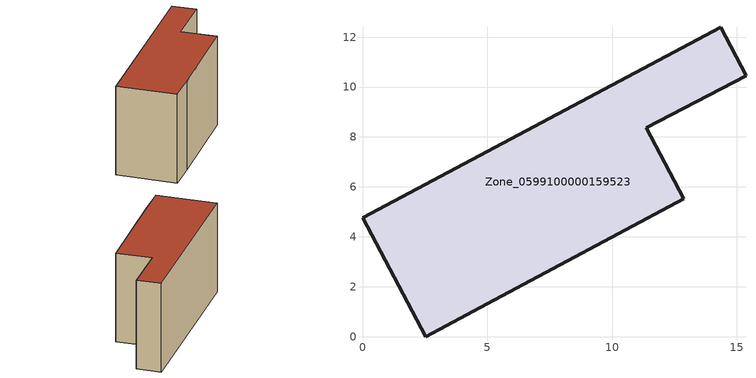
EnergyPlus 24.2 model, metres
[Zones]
Zone_0599100000159523
 floor ground (C_G): 2.53,0 0,4.77 14.34,12.39 15.36,10.45 11.37,8.36 12.86,5.53 5,1.31 z0
 wall outside (C_F): 15.36,10.45 14.34,12.39 0,4.77 2.53,0 5,1.31 12.86,5.53 11.37,8.36 15.36,10.45 z0:8.23
 roof outside (C_R): 5,1.31 12.86,5.53 11.37,8.36 15.36,10.45 14.34,12.39 0,4.77 2.53,0 z8.23
[BUILDING]
Pand.0599100000159523: North Axis=0; Terrain=City; Loads Convergence Tolerance Value=0.04; Temperature Convergence Tolerance Value=0.4; Solar Distribution=FullExterior; Maximum Number of Warmup Days=25; Minimum Number of Warmup Days=1
[Site:Location]
Rotterdam.The.Hague.AP_ZH_NLD Design_Conditions: Latitude=51.96; Longitude=4.45; Time Zone=1; Elevation=-4.5
[SITE:GROUNDTEMPERATURE:BUILDINGSURFACE]
18, 18, 18, 18, 18, 18, 18, 18, 18, 18, 18, 18
[MATERIAL] Thermal Absorptance=0.9; Solar Absorptance=0.7; Visible Absorptance=0.7
Name | Roughness | Thickness | Conductivity | Density | Specific Heat
G.TI.1975-1991 | MediumSmooth | 0.15 | 0.288461 | 540 | 1210
F.TI.1975-1991 | Rough | 0.3 | 0.230769 | 1920 | 840
R.TI.1975-1991 | MediumRough | 0.2 | 0.153846 | 1500 | 1000
[CONSTRUCTION]
C_G: G.TI.1975-1991
C_F: F.TI.1975-1991
C_R: R.TI.1975-1991
[ZONE]
Zone_0599100000159523: Type=1; Multiplier=1; Ceiling Height=Autocalculate; Volume=Autocalculate; Floor Area=autocalculate; Part of Total Floor Area=Yes
[ZONEINFILTRATION:DESIGNFLOWRATE]
Infil_Zone_0599100000159523: Zone or ZoneList or Space or SpaceList=Zone_0599100000159523; Schedule=AlwaysOn; Design Flow Rate Calculation Method=Flow/Area; Flow Rate per Floor Area=0.003; Constant Term Coefficient=1; Temperature Term Coefficient=0; Velocity Term Coefficient=0; Velocity Squared Term Coefficient=0
[HVACTEMPLATE:ZONE:IDEALLOADSAIRSYSTEM]
Zone_0599100000159523: Maximum Heating Supply Air Temperature=50; Minimum Cooling Supply Air Temperature=13; Maximum Heating Supply Air Humidity Ratio=0.0156; Minimum Cooling Supply Air Humidity Ratio=0.0077; Heating Limit=NoLimit; Cooling Limit=NoLimit; Dehumidification Control Type=ConstantSensibleHeatRatio; Cooling Sensible Heat Ratio=0.7; Dehumidification Setpoint=60; Humidification Control Type=None; Humidification Setpoint=30; Outdoor Air Method=None; Outdoor Air Flow Rate per Person=0.00944; Outdoor Air Flow Rate per Zone Floor Area=0; Outdoor Air Flow Rate per Zone=0; Demand Controlled Ventilation Type=None; Outdoor Air Economizer Type=NoEconomizer; Heat Recovery Type=None; Sensible Heat Recovery Effectiveness=0.7; Latent Heat Recovery Effectiveness=0.65
[ZONECONTROL:THERMOSTAT]
ThermostatControl_Zone_0599100000159523: Zone or ZoneList=Zone_0599100000159523; Control Type Schedule=DualSetpointControlType; Control 1=Thermostat_Zone_0599100000159523; Temperature Difference Between Cutout And Setpoint=0
[THERMOSTATSETPOINT:DUALSETPOINT]
Thermostat_Zone_0599100000159523: Heating Setpoint Temperature Schedule=HeatingSetpoint_Zone_0599100000159523; Cooling Setpoint Temperature Schedule=CoolingSetpoint_Zone_0599100000159523
[SCHEDULE:COMPACT]
HeatingSetpoint_Zone_0599100000159523: Through: 12/31, For: AllDays, Until: 24:00, 21
CoolingSetpoint_Zone_0599100000159523: Through: 12/31, For: AllDays, Until: 24:00, 24
DualSetpointControlType: Through: 12/31, For: AllDays, Until: 24:00, 4
AlwaysOn: Through: 12/31, For: AllDays, Until: 24:00, 1
